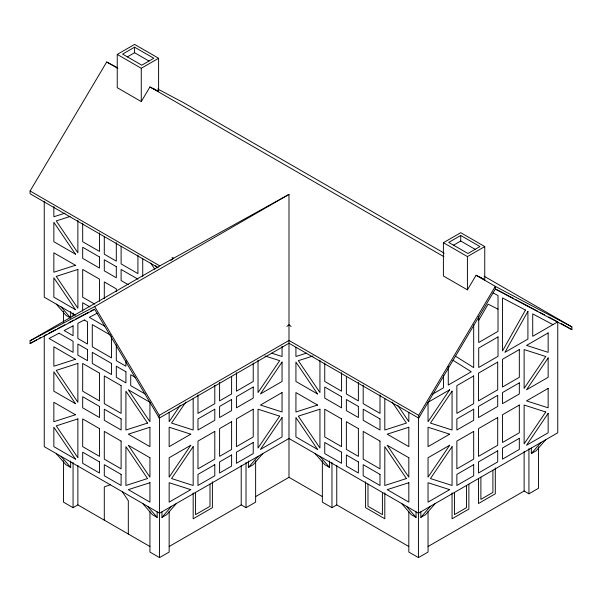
<?xml version="1.0" encoding="UTF-8"?>
<svg xmlns="http://www.w3.org/2000/svg" width="602" height="602" viewBox="0 0 602 602"><rect width="100%" height="100%" fill="white"/><g stroke="black" fill="none" stroke-linecap="round" stroke-linejoin="round"><path stroke-width="0.9" d="M478.71 320.324L488.094 304.153L498.02 309.172M158.191 267.709L30.1 193.761L30.1 190.984L106.697 61.998L117.405 67.665M141.267 101.565L149.936 86.959L158.604 91.549L158.604 58.266L134.585 44.397L117.247 54.413L117.247 87.696L141.267 101.565L141.267 68.282L117.247 54.413M467.415 289.863L476.084 275.264L484.753 279.847L484.753 246.564L460.733 232.696L443.396 242.711L443.396 275.994L467.415 289.863L467.415 256.58L443.396 242.711M44.247 335.705L44.247 446.654L159.545 513.22L288.99 438.489L288.99 194.401L159.816 265.873L30.1 340.762L30.1 343.539L94.687 309.353L159.274 418.119L288.99 343.23L418.706 418.119L418.706 415.342L495.303 286.356L571.9 326.894L571.9 329.67L495.303 289.133L495.303 286.356L476.084 275.264M418.706 418.119L495.303 289.133M180.224 405.349L169.154 421.693L169.154 412.445M185.792 402.068L171.555 423.078L193.174 430.009L193.174 398.577M161.946 511.835L161.946 517.381L171.555 506.29M176.356 503.513L166.754 514.612L161.946 517.381M248.423 460.989L248.423 467.461L258.032 456.361M262.833 453.592L253.224 464.684L248.423 467.461M420.836 511.835L420.836 517.381L430.445 506.29M435.246 503.513L425.644 514.612L420.836 517.381M531.333 448.038L531.333 453.592L540.942 442.493M545.743 439.723L536.141 450.815L531.333 453.592M170.863 260.388L173.685 258.198L172.021 257.566M286.868 326.404L288.99 324.764L291.112 326.404M134.585 47.174L122.575 54.105L141.794 65.197L153.803 58.266L134.585 47.174L134.585 52.72L149.003 61.043M127.383 56.881L134.585 52.72M141.267 68.282L158.604 58.266M30.1 343.539L36.587 339.791M39.017 338.392L40.643 337.451M30.1 340.762L94.687 306.584L288.99 194.401M460.733 235.472L448.723 242.403L467.942 253.502L479.952 246.564L460.733 235.472L460.733 241.018L475.151 249.341M453.532 245.18L460.733 241.018M159.274 418.119L159.274 415.342L288.99 340.454L418.706 415.342M467.415 256.58L484.753 246.564M63.458 460.756L63.458 502.128L73.068 507.674L77.876 504.905L149.936 546.511M432.146 394.363L443.478 387.816L443.478 375.686M169.207 546.481L241.214 504.905L246.022 507.674L255.632 502.128L255.632 460.756M255.7 496.545L288.99 477.318L322.281 496.545M149.936 511.625L149.936 552.057L159.545 557.602L169.154 552.057L169.154 511.625M322.348 460.756L322.348 502.128L331.958 507.674L336.759 504.905L408.773 546.481M428.12 546.466L524.124 491.036L528.932 493.806L538.542 488.26L538.542 446.887M408.826 511.625L408.826 552.057L418.435 557.602L428.045 552.057L428.045 511.625M45.067 335.269L46.715 334.396M48.363 333.523L55.775 329.603M57.423 328.73L64.835 324.809M68.952 322.627L73.895 320.016M75.536 319.143L88.72 312.167M90.368 311.294L94.484 309.119M97.178 313.221L89.314 317.344L104.733 326.254M110.301 484.791L104.296 486.875L104.296 520.158M65.091 213.146L53.849 216.75L53.849 206.576M70.088 216.472L56.257 220.911L77.876 252.81L77.876 220.445M306.305 353.178L295.928 356.512L295.928 347.264M313.032 355.955L298.329 360.666L319.948 392.564L319.948 360.207M271.675 353.178L282.052 356.512L282.052 346.338M264.948 355.955L279.652 360.666L258.032 392.564L258.032 360.207M157.762 89.021L183.294 102.536L444.261 253.201M496.387 289.359L513.807 298.577M515.462 299.45L537.857 311.302M539.512 312.182L544.486 314.816M548.633 317.006L556.925 321.4M493.061 292.911L498.02 295.537L498.02 331.363L478.71 342.508L478.71 316.765M552.952 324.613L532.717 313.898L532.717 336.292L557.753 321.837L557.753 432.785L418.435 513.22L288.99 438.489M484.098 276.205L571.9 326.894M561.335 323.567L571.9 329.67M153.006 88.313L158.604 91.549M479.154 276.611L484.753 279.847M106.697 61.998L117.909 68.47M149.936 86.959L443.922 256.693M30.1 190.984L159.816 265.873M137.926 279.155L121.107 269.448L121.107 280.54L128.316 284.701M94.687 304.123L82.677 297.185L82.677 269.448L99.496 279.155L99.496 301.346M89.886 306.892L82.677 302.731L82.677 311.053M110.7 335.246L92.287 324.613L92.287 346.797L111.505 357.897L111.505 336.631M75.468 315.215L44.247 297.185L44.247 201.279M70.667 311.52L70.667 317.991L65.859 315.215L56.257 304.123M329.557 460.989L329.557 467.461L324.749 464.684L315.147 453.592M416.035 511.835L416.035 517.381L411.226 514.612L401.617 503.513M135.427 377.431L130.717 374.715L130.717 385.634L145.135 393.956M70.667 460.989L70.667 467.461L65.859 464.684L56.257 453.592M157.145 511.835L157.145 517.381L152.336 514.612L142.727 503.513M455.481 356.181L473.684 367.604L473.684 324.794M453.043 360.32L471.283 371.765L448.279 385.039L448.279 366.565M406.425 506.29L416.035 517.381M319.948 456.361L329.557 467.461M61.058 306.892L70.667 317.991M147.535 506.29L157.145 517.381M61.058 456.361L70.667 467.461M397.749 405.349L408.826 421.693L408.826 412.445M392.188 402.068L406.425 423.078L384.806 430.009L384.806 398.577M155.677 265.595L157.257 267.928M150.643 263.089L154.857 269.312M122.311 491.729L128.316 500.744L128.316 534.027M94.687 306.584L159.274 415.342M528.932 448.678L528.932 493.806M524.124 451.545L524.124 491.036M495.303 467.92L495.303 493.806L478.485 503.513L478.485 478.552M492.903 470.23L492.903 492.421L480.893 499.359L480.893 477.168M468.875 484.098L468.875 509.066L452.064 518.773L452.064 492.88M466.475 485.483L466.475 507.674L454.465 514.612L454.465 492.421M418.435 417.321L418.435 557.602M384.806 492.88L384.806 518.773L365.587 507.674L365.587 481.788M382.405 492.421L382.405 514.612L367.988 506.29L367.988 484.098M379.997 394.874L379.997 413.371L363.187 403.664L363.187 385.167M358.378 382.398L358.378 400.887L346.368 393.956L346.368 376.385M341.567 372.691L341.567 391.18L324.749 381.472L324.749 362.983M336.759 465.414L336.759 504.905M331.958 462.547L331.958 507.674M288.99 438.768L288.99 477.318M253.224 362.983L253.224 381.472L236.413 391.18L236.413 372.691M246.022 462.547L246.022 507.674M241.214 465.414L241.214 504.905M231.604 376.385L231.604 393.956L219.595 400.887L219.595 382.398M214.794 385.167L214.794 403.664L197.975 413.371L197.975 394.874M212.393 481.788L212.393 507.674L193.174 518.773L193.174 492.88M209.993 484.098L209.993 506.29L195.575 514.612L195.575 492.421M159.545 417.321L159.545 557.602M142.727 258.815L142.727 276.386M137.926 255.12L137.926 273.609L121.107 263.902L121.107 246.331M125.916 360.876L125.916 366.219L116.306 360.666L116.306 344.954M116.306 242.636L116.306 261.125L104.296 254.194L104.296 236.624M116.306 291.639L116.306 288.862L104.296 281.932L104.296 298.569M99.496 232.929L99.496 251.418L82.677 241.711L82.677 223.222M77.876 465.414L77.876 504.905M73.068 313.078L73.068 315.899M73.068 462.547L73.068 507.674M63.458 311.287L63.458 322.574M525.456 310.06L502.504 350.958L502.504 297.915L525.456 310.06M527.909 311.354L504.912 352.351L527.909 339.069L527.909 311.354M190.774 445.269L169.154 477.168L169.154 457.746L190.774 445.269M193.174 446.654L171.555 478.552L193.174 485.483L193.174 446.654M282.052 362.058L260.433 393.956L282.052 381.472L282.052 362.058M279.652 416.14L258.032 448.038L258.032 409.209L279.652 416.14M282.052 417.532L260.433 449.431L282.052 436.947L282.052 417.532M449.664 389.795L428.045 421.693L428.045 402.271L449.664 389.795M452.064 391.18L430.445 423.078L452.064 430.009L452.064 391.18M449.664 445.269L428.045 477.168L428.045 457.746L449.664 445.269M452.064 446.654L430.445 478.552L452.064 485.483L452.064 446.654M545.743 356.512L524.124 388.403L524.124 349.574L545.743 356.512M548.151 357.897L526.532 389.795L548.151 377.311L548.151 357.897M545.743 411.986L524.124 443.877L524.124 405.048L545.743 411.986M548.151 413.371L526.532 445.269L548.151 432.785L548.151 413.371M214.794 409.209L197.975 418.917L197.975 430.009L214.794 420.301L214.794 409.209M231.604 399.502L219.595 406.433L219.595 417.532L231.604 410.594L231.604 399.502M253.224 387.018L236.413 396.726L236.413 407.825L253.224 398.118L253.224 387.018M190.774 434.17L169.154 446.654L169.154 427.239L190.774 434.17M214.794 431.401L197.975 441.108L197.975 468.845L214.794 459.138L214.794 431.401M231.604 421.693L219.595 428.624L219.595 456.361L231.604 449.431L231.604 421.693M253.224 409.209L236.413 418.917L236.413 446.654L253.224 436.947L253.224 409.209M282.052 392.564L260.433 405.048L282.052 411.986L282.052 392.564M214.794 464.684L197.975 474.391L197.975 485.483L214.794 475.776L214.794 464.684M231.604 454.977L219.595 461.907L219.595 473.006L231.604 466.068L231.604 454.977M253.224 442.493L236.413 452.2L236.413 463.299L253.224 453.592L253.224 442.493M190.774 489.644L169.154 502.128L169.154 482.714L190.774 489.644M498.02 336.909L478.71 348.061L478.71 367.476L498.02 356.324L498.02 336.909M473.684 375.926L456.865 385.634L456.865 413.371L473.684 403.664L473.684 375.926M497.703 362.058L478.485 373.15L478.485 400.887L497.703 389.795L497.703 362.058M519.323 349.574L502.504 359.281L502.504 387.018L519.323 377.311L519.323 349.574M548.151 332.929L526.532 345.413L548.151 352.351L548.151 332.929M473.684 409.209L456.865 418.917L456.865 430.009L473.684 420.301L473.684 409.209M497.703 395.341L478.485 406.433L478.485 417.532L497.703 406.433L497.703 395.341M519.323 382.857L502.504 392.564L502.504 403.664L519.323 393.956L519.323 382.857M449.664 434.17L428.045 446.654L428.045 427.239L449.664 434.17M473.684 431.401L456.865 441.108L456.865 468.845L473.684 459.138L473.684 431.401M497.703 417.532L478.485 428.624L478.485 456.361L497.703 445.269L497.703 417.532M519.323 405.048L502.504 414.755L502.504 442.493L519.323 432.785L519.323 405.048M548.151 388.403L526.532 400.887L548.151 407.825L548.151 388.403M473.684 464.684L456.865 474.391L456.865 485.483L473.684 475.776L473.684 464.684M497.703 450.815L478.485 461.907L478.485 473.006L497.703 461.907L497.703 450.815M519.323 438.331L502.504 448.038L502.504 459.138L519.323 449.431L519.323 438.331M449.664 489.644L428.045 502.128L428.045 482.714L449.664 489.644M59.116 333.199L49.048 338.482L73.068 352.351L73.068 341.251L59.116 333.199M73.068 325.87L64.143 330.551L73.068 335.705L73.068 325.87M84.28 319.986L77.876 323.349L77.876 338.482L87.478 344.028L87.478 321.837L84.28 319.986M75.468 265.286L53.849 272.224L53.849 252.81L75.468 265.286M77.876 269.448L56.257 276.386L77.876 308.284L77.876 269.448M75.468 359.281L53.849 366.219L53.849 346.797L75.468 359.281M77.876 363.442L56.257 370.38L77.876 402.271L77.876 363.442M75.468 414.755L53.849 421.693L53.849 402.271L75.468 414.755M77.876 418.917L56.257 425.855L77.876 457.746L77.876 418.917M147.535 423.078L125.916 430.009L125.916 391.18L147.535 423.078M149.936 427.239L128.316 434.17L149.936 446.654L149.936 427.239M317.547 405.048L295.928 411.986L295.928 392.564L317.547 405.048M319.948 409.209L298.329 416.14L319.948 448.038L319.948 409.209M147.535 478.552L125.916 485.483L125.916 446.654L147.535 478.552M149.936 482.714L128.316 489.644L149.936 502.128L149.936 482.714M408.826 427.239L387.206 434.17L408.826 446.654L408.826 427.239M406.425 478.552L384.806 485.483L384.806 446.654L406.425 478.552M408.826 482.714L387.206 489.644L408.826 502.128L408.826 482.714M99.496 256.964L82.677 247.256L82.677 258.356L99.496 268.063L99.496 256.964M116.306 266.671L104.296 259.74L104.296 270.832L116.306 277.77L116.306 266.671M341.567 396.726L324.749 387.018L324.749 398.118L341.567 407.825L341.567 396.726M358.378 406.433L346.368 399.502L346.368 410.594L358.378 417.532L358.378 406.433M379.997 418.917L363.187 409.209L363.187 420.301L379.997 430.009L379.997 418.917M75.468 254.194L53.849 241.711L53.849 222.296L75.468 254.194M317.547 393.956L295.928 381.472L295.928 362.058L317.547 393.956M341.567 418.917L324.749 409.209L324.749 436.947L341.567 446.654L341.567 418.917M358.378 428.624L346.368 421.693L346.368 449.431L358.378 456.361L358.378 428.624M379.997 441.108L363.187 431.401L363.187 459.138L379.997 468.845L379.997 441.108M408.826 457.746L387.206 445.269L408.826 477.168L408.826 457.746M341.567 452.2L324.749 442.493L324.749 453.592L341.567 463.299L341.567 452.2M358.378 461.907L346.368 454.977L346.368 466.068L358.378 473.006L358.378 461.907M379.997 474.391L363.187 464.684L363.187 475.776L379.997 485.483L379.997 474.391M75.468 309.669L53.849 297.185L53.849 277.77L75.468 309.669M317.547 449.431L295.928 436.947L295.928 417.532L317.547 449.431M87.478 349.574L77.876 344.028L77.876 355.12L87.478 360.666L87.478 349.574M111.505 363.442L92.287 352.351L92.287 363.442L111.505 374.534L111.505 363.442M125.916 371.765L116.306 366.219L116.306 377.311L125.916 382.857L125.916 371.765M99.496 373.15L82.677 363.442L82.677 391.18L99.496 400.887L99.496 373.15M121.107 385.634L104.296 375.926L104.296 403.664L121.107 413.371L121.107 385.634M149.936 402.271L128.316 389.795L149.936 421.693L149.936 402.271M99.496 406.433L82.677 396.726L82.677 407.825L99.496 417.532L99.496 406.433M121.107 418.917L104.296 409.209L104.296 420.301L121.107 430.009L121.107 418.917M75.468 403.664L53.849 391.18L53.849 371.765L75.468 403.664M99.496 428.624L82.677 418.917L82.677 446.654L99.496 456.361L99.496 428.624M121.107 441.108L104.296 431.401L104.296 459.138L121.107 468.845L121.107 441.108M149.936 457.746L128.316 445.269L149.936 477.168L149.936 457.746M99.496 461.907L82.677 452.2L82.677 463.299L99.496 473.006L99.496 461.907M121.107 474.391L104.296 464.684L104.296 475.776L121.107 485.483L121.107 474.391M75.468 459.138L53.849 446.654L53.849 427.239L75.468 459.138"/></g></svg>
